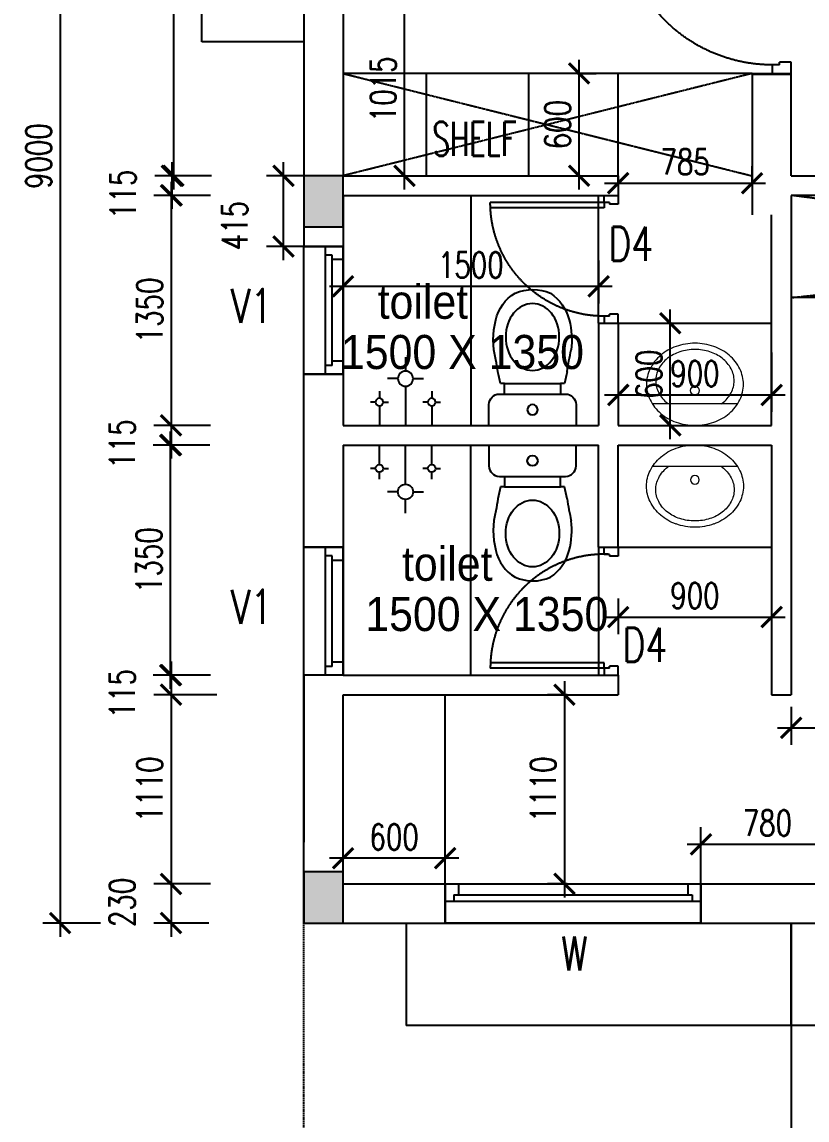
# Model space of a CAD drawing. Header units: millimetres. Extents: x 12977220 to 13113408, y -169657 to -55898.
# Drawn here: x 12995018 to 12999625, y -87301 to -80858 of the extents above; entities that cross this region are included whole.
import ezdxf

# ---------------------------------------------------------------- set-up
doc = ezdxf.new("R2010")
doc.units = ezdxf.units.MM
doc.header["$LTSCALE"] = 3
doc.header["$PDMODE"] = 66
for name, pattern in [('CENTER2', [1.125, 0.75, -0.125, 0.125, -0.125]), ('HIDDEN', [0.375, 0.25, -0.125]), ('HIDDEN2', [0.1875, 0.125, -0.0625])]:
    doc.linetypes.add(name, pattern=pattern)
for name, color, linetype in [('COLUMN NEW', 112, 'Continuous'), ('DIM', 9, 'Continuous'), ('door', 151, 'Continuous'), ('hid', 6, 'HIDDEN2'), ('J Text', 6, 'Continuous'), ('Sani', 8, 'Continuous'), ('text', 33, 'Continuous'), ('WAL', 4, 'Continuous'), ('WALL', 7, 'Continuous'), ('WIN', 5, 'Continuous')]:
    doc.layers.add(name, color=color, linetype=linetype)
doc.layers.add('Furnitures', color=8, linetype='Continuous', lineweight=5)
doc.styles.add('m', font='MICROSS.TTF', dxfattribs={"width": 0.9, "height": 350})
doc.styles.add('RS3', font='romans.shx', dxfattribs={"width": 0.75, "height": 150})
doc.styles.add('rs4', font='romans.shx', dxfattribs={"width": 0.8, "height": 200})
doc.styles.get("Standard").update_dxf_attribs({"font": 'ARIALBD.TTF', "height": 4.5})
doc.dimstyles.new('ISO-25', dxfattribs={"dimtxt": 2.5, "dimasz": 2.5, "dimexe": 1.25, "dimexo": 0.625, "dimtad": 1, "dimtxsty": 'Standard', "dimcen": 2.5, "dimadec": 0, "dimazin": 0, "dimtfac": 1, "dimtmove": 0, "dimatfit": 3, "dimfxl": 1, "dimarcsym": 0})

# ---------------------------------------------------------------- blocks, each defined once
blk = doc.blocks.new('A$C27713A6C')
at = {"layer": 'Furnitures', "lineweight": 0}
blk.add_line((-9.76, -4.93), (9.76, -4.93), dxfattribs=at)
blk.add_circle((0, -8), 1, dxfattribs=at)
for centre, radius, start, end in [((0, -13.08), 13.08, 90, 109.3606), ((0, -13.08), 13.08, 70.6394, 90), ((-0.63, -11.3), 11.19, 109.3606, 130.3084), ((0.63, -11.3), 11.19, 49.6916, 70.6394), ((-1.59, -10.16), 9.7, 130.3084, 153.9747), ((-0.65, -12.36), 9.19, 126.0828, 127.6894), ((0.65, -12.36), 9.19, 52.3106, 53.9172), ((1.59, -10.16), 9.7, 26.0253, 49.6916), ((-3.08, -9.44), 8.05, 153.9747, 180), ((-3.18, -10.25), 5.82, 151.8027, 180), ((-1.65, -11.07), 7.56, 127.6894, 151.8027), ((1.65, -11.07), 7.56, 28.1973, 52.3106), ((3.18, -10.25), 5.82, 0, 28.1973), ((3.08, -9.44), 8.05, 0, 26.0253), ((-3.08, -9.44), 8.05, 180, 206.0253), ((3.08, -9.44), 8.05, 333.9747, 0), ((-3.18, -10.25), 5.82, 180, 208.1973), ((3.18, -10.25), 5.82, 331.8027, 0), ((-1.59, -8.71), 9.7, 206.0253, 229.6916), ((-1.65, -9.43), 7.56, 208.1973, 232.3106), ((1.65, -9.43), 7.56, 307.6894, 331.8027), ((1.59, -8.71), 9.7, 310.3084, 333.9747), ((-0.63, -7.58), 11.19, 229.6916, 250.6394), ((-0.65, -8.14), 9.19, 232.3106, 252.2544), ((0, -6.11), 11.32, 252.2544, 270), ((0, -6.11), 11.32, 270, 287.7456), ((0.65, -8.14), 9.19, 287.7456, 307.6894), ((0.63, -7.58), 11.19, 289.3606, 310.3084), ((0, -5.79), 13.08, 250.6394, 270), ((0, -5.79), 13.08, 270, 289.3606)]:
    blk.add_arc(centre, radius, start, end, dxfattribs=at)
at = {"layer": 'Furnitures', "lineweight": 0, "flags": 9}
for tag, p in [('FU_COLD', (0, 0)), ('FU_HOT', (0, -0.02)), ('FU_WASTE', (0, -0.05)), ('FU_TOTAL', (0, -0.07)), ('FIXT_CODE', (0, -0.1))]:
    blk.add_attdef(tag, p, '', height=0.01, dxfattribs=at)
blk = doc.blocks.new('_ARCHTICK')
at = {"color": 0, "linetype": 'ByBlock', "const_width": 0.15}
blk.add_lwpolyline([(-0.5, -0.5), (0.5, 0.5)], dxfattribs=at)
blk = doc.blocks.new('*D75')
at = {"layer": 'Defpoints', "color": 0, "transparency": 16777216}
for p in [(12998517.2, -81817.8), (12999302.2, -81803.9), (12999302.2, -81817.8)]:
    blk.add_point(p, dxfattribs=at)
at = {"layer": 'WALL', "color": 8, "lineweight": -2, "transparency": 16777216}
for p, q in [((12998517.2, -81817.8), (12998517.2, -81703.9)), ((12999302.2, -81817.8), (12999302.2, -81703.9)), ((12998437.2, -81803.9), (12999382.2, -81803.9))]:
    blk.add_line(p, q, dxfattribs=at)
at = {"layer": 'WALL', "color": 8, "lineweight": -2, "transparency": 16777216, "xscale": 120, "yscale": 120, "zscale": 120, "rotation": 180}
blk.add_blockref('_ARCHTICK', (12998517.2, -81803.9), dxfattribs=at)
at = {"layer": 'WALL', "color": 8, "lineweight": -2, "transparency": 16777216, "xscale": 120, "yscale": 120, "zscale": 120}
blk.add_blockref('_ARCHTICK', (12999302.2, -81803.9), dxfattribs=at)
at = {"layer": 'WALL', "color": 6, "transparency": 16777216, "insert": (12998909.7, -81678.9), "char_height": 150, "attachment_point": 5, "style": 'RS3'}
blk.add_mtext('785', dxfattribs=at)
blk = doc.blocks.new('*D76')
at = {"layer": 'Defpoints', "color": 0, "transparency": 16777216}
for p in [(12996902.2, -82257.4), (12998402.2, -82257.4), (12998402.2, -82409.1)]:
    blk.add_point(p, dxfattribs=at)
at = {"layer": 'WALL', "color": 8, "lineweight": -2, "transparency": 16777216}
for p, q in [((12996902.2, -82257.4), (12996902.2, -82509.1)), ((12998402.2, -82257.4), (12998402.2, -82509.1)), ((12996822.2, -82409.1), (12998482.2, -82409.1))]:
    blk.add_line(p, q, dxfattribs=at)
at = {"layer": 'WALL', "color": 8, "lineweight": -2, "transparency": 16777216, "xscale": 120, "yscale": 120, "zscale": 120, "rotation": 180}
blk.add_blockref('_ARCHTICK', (12996902.2, -82409.1), dxfattribs=at)
at = {"layer": 'WALL', "color": 8, "lineweight": -2, "transparency": 16777216, "xscale": 120, "yscale": 120, "zscale": 120}
blk.add_blockref('_ARCHTICK', (12998402.2, -82409.1), dxfattribs=at)
at = {"layer": 'WALL', "color": 6, "transparency": 16777216, "insert": (12997652.2, -82284.1), "char_height": 150, "attachment_point": 5, "style": 'RS3'}
blk.add_mtext('1500', dxfattribs=at)
blk = doc.blocks.new('*D77')
at = {"layer": 'Defpoints', "color": 0, "transparency": 16777216}
for p in [(12998217.9, -84805.3), (12998201.5, -85915.3), (12998217.9, -85915.3)]:
    blk.add_point(p, dxfattribs=at)
at = {"layer": 'WALL', "color": 8, "lineweight": -2, "transparency": 16777216}
for p, q in [((12998201.5, -84725.3), (12998201.5, -85995.3)), ((12998217.9, -84805.3), (12998101.5, -84805.3)), ((12998217.9, -85915.3), (12998101.5, -85915.3))]:
    blk.add_line(p, q, dxfattribs=at)
at = {"layer": 'WALL', "color": 8, "lineweight": -2, "transparency": 16777216, "xscale": 120, "yscale": 120, "zscale": 120}
for p, rotation in [((12998201.5, -84805.3), 90), ((12998201.5, -85915.3), 270)]:
    blk.add_blockref('_ARCHTICK', p, dxfattribs=dict(at, rotation=rotation))
at = {"layer": 'WALL', "color": 6, "transparency": 16777216, "insert": (12998076.5, -85360.3), "char_height": 150, "attachment_point": 5, "rotation": 90, "style": 'RS3'}
blk.add_mtext('1110', dxfattribs=at)
blk = doc.blocks.new('*D78')
at = {"layer": 'Defpoints', "color": 0, "transparency": 16777216}
for p in [(12998517.2, -84241), (12999417.2, -84241), (12999417.2, -84349.5)]:
    blk.add_point(p, dxfattribs=at)
at = {"layer": 'WALL', "color": 8, "lineweight": -2, "transparency": 16777216}
for p, q in [((12998517.2, -84241), (12998517.2, -84449.5)), ((12999417.2, -84241), (12999417.2, -84449.5)), ((12998437.2, -84349.5), (12999497.2, -84349.5))]:
    blk.add_line(p, q, dxfattribs=at)
at = {"layer": 'WALL', "color": 8, "lineweight": -2, "transparency": 16777216, "xscale": 120, "yscale": 120, "zscale": 120, "rotation": 180}
blk.add_blockref('_ARCHTICK', (12998517.2, -84349.5), dxfattribs=at)
at = {"layer": 'WALL', "color": 8, "lineweight": -2, "transparency": 16777216, "xscale": 120, "yscale": 120, "zscale": 120}
blk.add_blockref('_ARCHTICK', (12999417.2, -84349.5), dxfattribs=at)
at = {"layer": 'WALL', "color": 6, "transparency": 16777216, "insert": (12998967.2, -84224.5), "char_height": 150, "attachment_point": 5, "style": 'RS3'}
blk.add_mtext('900', dxfattribs=at)
blk = doc.blocks.new('EWC-RR')
at = {"layer": 'Sani', "linetype": 'Continuous'}
for p, q in [((-10, 0), (-10, -4.8)), ((10, -4.8), (10, 0)), ((-7.6, -7.2), (-6.4, -7.2)), ((-7.6, -7.2), (-6.4, -7.2)), ((-6.4, -7.2), (6.4, -7.2)), ((-6.4, -7.2), (-6.4, -9.6)), ((6.4, -7.2), (7.6, -7.2)), ((6.4, -9.6), (6.4, -7.2)), ((-6.4, -9.6), (-7.38, -9.6)), ((-6.4, -9.6), (6.4, -9.6)), ((7.38, -9.6), (6.4, -9.6))]:
    blk.add_line(p, q, dxfattribs=at)
blk.add_circle((0, -3.6), 1.2, dxfattribs=at)
for centre, radius, start, end in [((-7.6, -4.8), 2.4, 180, 270), ((7.6, -4.8), 2.4, 270, 0), ((102.99, -33.07), 112.84, 167.9969, 170.834), ((-102.99, -33.07), 112.84, 10.5846, 12.0031), ((114.35, 5.06), 107.83, 189.2853, 191.9955), ((8.13, -19.65), 17.15, 164.5774, 195.4226), ((-8.13, -19.65), 17.15, 344.5774, 7.7113), ((0.65, -22.32), 9.26, 191.8405, 240.0213), ((-1.6, -21.78), 10.3, 303.8152, 346.312), ((0.08, -21.27), 9.93, 245.9094, 294.0906)]:
    blk.add_arc(centre, radius, start, end, dxfattribs=at)
blk.add_ellipse((0, -20.31), major_axis=(0, -7.68), ratio=0.800922, dxfattribs=at)
blk = doc.blocks.new('s')
at = {"layer": 'Sani'}
for p, q in [((0, 15.66), (0, 12.47)), ((-1.74, 10.74), (-4.13, 10.74)), ((1.74, 10.74), (4.13, 10.74)), ((-6, 7.83), (-6, 6.24)), ((0, 9), (0, 7.8)), ((0, 9), (0, 0)), ((6, 7.83), (6, 6.24)), ((-6.87, 5.37), (-8.06, 5.37)), ((-5.13, 5.37), (-3.94, 5.37)), ((5.13, 5.37), (3.94, 5.37)), ((6.87, 5.37), (8.06, 5.37)), ((-6, 4.5), (-6, 3.9)), ((-6, 4.5), (-6, 0)), ((6, 4.5), (6, 0)), ((6, 4.5), (6, 3.9))]:
    blk.add_line(p, q, dxfattribs=at)
for centre, radius in [((0, 10.74), 1.74), ((-6, 5.37), 0.869), ((6, 5.37), 0.869)]:
    blk.add_circle(centre, radius, dxfattribs=at)
blk = doc.blocks.new('*D84')
at = {"layer": 'Defpoints', "color": 0, "transparency": 16777216}
for p in [(12996902.2, -85764.6), (12996902.2, -85850.1), (12997502.2, -85850.1)]:
    blk.add_point(p, dxfattribs=at)
at = {"layer": 'WALL', "color": 8, "lineweight": -2, "transparency": 16777216}
for p, q in [((12996902.2, -85850.1), (12996902.2, -85664.6)), ((12997502.2, -85850.1), (12997502.2, -85664.6)), ((12997582.2, -85764.6), (12996822.2, -85764.6))]:
    blk.add_line(p, q, dxfattribs=at)
at = {"layer": 'WALL', "color": 8, "lineweight": -2, "transparency": 16777216, "xscale": 120, "yscale": 120, "zscale": 120, "rotation": 180}
blk.add_blockref('_ARCHTICK', (12996902.2, -85764.6), dxfattribs=at)
at = {"layer": 'WALL', "color": 8, "lineweight": -2, "transparency": 16777216, "xscale": 120, "yscale": 120, "zscale": 120}
blk.add_blockref('_ARCHTICK', (12997502.2, -85764.6), dxfattribs=at)
at = {"layer": 'WALL', "color": 6, "transparency": 16777216, "insert": (12997202.2, -85639.6), "char_height": 150, "attachment_point": 5, "style": 'RS3'}
blk.add_mtext('600', dxfattribs=at)
blk = doc.blocks.new('*D104')
at = {"layer": 'Defpoints', "color": 0, "transparency": 16777216}
for p in [(12999532.2, -84876.6), (13004232.2, -84876.6), (13004232.2, -85000.3)]:
    blk.add_point(p, dxfattribs=at)
at = {"layer": 'WALL', "color": 8, "lineweight": -2, "transparency": 16777216}
for p, q in [((12999532.2, -84876.6), (12999532.2, -85100.3)), ((13004232.2, -84876.6), (13004232.2, -85100.3)), ((12999452.2, -85000.3), (13004312.2, -85000.3))]:
    blk.add_line(p, q, dxfattribs=at)
at = {"layer": 'WALL', "color": 8, "lineweight": -2, "transparency": 16777216, "xscale": 120, "yscale": 120, "zscale": 120, "rotation": 180}
blk.add_blockref('_ARCHTICK', (12999532.2, -85000.3), dxfattribs=at)
at = {"layer": 'WALL', "color": 8, "lineweight": -2, "transparency": 16777216, "xscale": 120, "yscale": 120, "zscale": 120}
blk.add_blockref('_ARCHTICK', (13004232.2, -85000.3), dxfattribs=at)
at = {"layer": 'WALL', "color": 6, "transparency": 16777216, "insert": (13001882.2, -84875.3), "char_height": 150, "attachment_point": 5, "style": 'RS3'}
blk.add_mtext('4700', dxfattribs=at)
blk = doc.blocks.new('*D105')
at = {"layer": 'Defpoints', "color": 0, "transparency": 16777216}
for p in [(12999782.2, -85682.9), (12999002.2, -85915.3), (12999782.2, -85915.3)]:
    blk.add_point(p, dxfattribs=at)
at = {"layer": 'WALL', "color": 8, "lineweight": -2, "transparency": 16777216}
for p, q in [((12999002.2, -85915.3), (12999002.2, -85582.9)), ((12999782.2, -85915.3), (12999782.2, -85582.9)), ((12998922.2, -85682.9), (12999862.2, -85682.9))]:
    blk.add_line(p, q, dxfattribs=at)
at = {"layer": 'WALL', "color": 8, "lineweight": -2, "transparency": 16777216, "xscale": 120, "yscale": 120, "zscale": 120}
for p, rotation in [((12999002.2, -85682.9), 180.0000872065869), ((12999782.2, -85682.9), 8.720658684861231e-05)]:
    blk.add_blockref('_ARCHTICK', p, dxfattribs=dict(at, rotation=rotation))
at = {"layer": 'WALL', "color": 6, "transparency": 16777216, "insert": (12999392.2, -85557.9), "char_height": 150, "attachment_point": 5, "rotation": 0.00009, "style": 'RS3'}
blk.add_mtext('780', dxfattribs=at)
blk = doc.blocks.new('*D144')
at = {"layer": 'Defpoints', "color": 0, "transparency": 16777216}
for p in [(12997060.3, -80745.3), (12997262.9, -80745.3), (12997060.3, -81760.3)]:
    blk.add_point(p, dxfattribs=at)
at = {"layer": 'DIM', "color": 8, "lineweight": -2, "transparency": 16777216}
for p, q in [((12997262.9, -81840.3), (12997262.9, -80665.3)), ((12997060.3, -80745.3), (12997362.9, -80745.3)), ((12997060.3, -81760.3), (12997362.9, -81760.3))]:
    blk.add_line(p, q, dxfattribs=at)
at = {"layer": 'DIM', "color": 8, "lineweight": -2, "transparency": 16777216, "xscale": 120, "yscale": 120, "zscale": 120}
for p, rotation in [((12997262.9, -80745.3), 90), ((12997262.9, -81760.3), 270)]:
    blk.add_blockref('_ARCHTICK', p, dxfattribs=dict(at, rotation=rotation))
at = {"layer": 'DIM', "color": 6, "transparency": 16777216, "insert": (12997137.9, -81252.8), "char_height": 150, "attachment_point": 5, "rotation": 90, "style": 'RS3'}
blk.add_mtext('1015', dxfattribs=at)
blk = doc.blocks.new('*D146')
at = {"layer": 'Defpoints', "color": 0, "transparency": 16777216}
for p in [(12998517.2, -82797.7), (12999417.2, -82797.7), (12999417.2, -83046.3)]:
    blk.add_point(p, dxfattribs=at)
at = {"layer": 'DIM', "color": 8, "lineweight": -2, "transparency": 16777216}
for p, q in [((12998517.2, -82797.7), (12998517.2, -83146.3)), ((12999417.2, -82797.7), (12999417.2, -83146.3)), ((12998437.2, -83046.3), (12999497.2, -83046.3))]:
    blk.add_line(p, q, dxfattribs=at)
at = {"layer": 'DIM', "color": 8, "lineweight": -2, "transparency": 16777216, "xscale": 120, "yscale": 120, "zscale": 120, "rotation": 180}
blk.add_blockref('_ARCHTICK', (12998517.2, -83046.3), dxfattribs=at)
at = {"layer": 'DIM', "color": 8, "lineweight": -2, "transparency": 16777216, "xscale": 120, "yscale": 120, "zscale": 120}
blk.add_blockref('_ARCHTICK', (12999417.2, -83046.3), dxfattribs=at)
at = {"layer": 'DIM', "color": 6, "transparency": 16777216, "insert": (12998967.2, -82921.3), "char_height": 150, "attachment_point": 5, "style": 'RS3'}
blk.add_mtext('900', dxfattribs=at)
blk = doc.blocks.new('*D147')
at = {"layer": 'Defpoints', "color": 0, "transparency": 16777216}
for p in [(12998715.8, -82625.3), (12998822.7, -82625.3), (12998715.8, -83225.3)]:
    blk.add_point(p, dxfattribs=at)
at = {"layer": 'DIM', "color": 8, "lineweight": -2, "transparency": 16777216}
for p, q in [((12998822.7, -83305.3), (12998822.7, -82545.3)), ((12998715.8, -82625.3), (12998922.7, -82625.3)), ((12998715.8, -83225.3), (12998922.7, -83225.3))]:
    blk.add_line(p, q, dxfattribs=at)
at = {"layer": 'DIM', "color": 8, "lineweight": -2, "transparency": 16777216, "xscale": 120, "yscale": 120, "zscale": 120}
for p, rotation in [((12998822.7, -82625.3), 90), ((12998822.7, -83225.3), 270)]:
    blk.add_blockref('_ARCHTICK', p, dxfattribs=dict(at, rotation=rotation))
at = {"layer": 'DIM', "color": 6, "transparency": 16777216, "insert": (12998697.7, -82925.3), "char_height": 150, "attachment_point": 5, "rotation": 90, "style": 'RS3'}
blk.add_mtext('600', dxfattribs=at)
blk = doc.blocks.new('*D148')
at = {"layer": 'Defpoints', "color": 0, "transparency": 16777216}
for p in [(12996553, -81760.3), (12996672.2, -81760.3), (12996672.2, -82175.3)]:
    blk.add_point(p, dxfattribs=at)
at = {"layer": 'DIM', "color": 8, "lineweight": -2, "transparency": 16777216}
for p, q in [((12996553, -82255.3), (12996553, -81680.3)), ((12996672.2, -81760.3), (12996453, -81760.3)), ((12996672.2, -82175.3), (12996453, -82175.3))]:
    blk.add_line(p, q, dxfattribs=at)
at = {"layer": 'DIM', "color": 8, "lineweight": -2, "transparency": 16777216, "xscale": 120, "yscale": 120, "zscale": 120}
for p, rotation in [((12996553, -81760.3), 90), ((12996553, -82175.3), 270)]:
    blk.add_blockref('_ARCHTICK', p, dxfattribs=dict(at, rotation=rotation))
at = {"layer": 'DIM', "color": 6, "transparency": 16777216, "insert": (12996265.7, -82052.6), "char_height": 150, "attachment_point": 5, "rotation": 90, "style": 'RS3'}
blk.add_mtext('415', dxfattribs=at)
blk = doc.blocks.new('*D156')
at = {"layer": 'Defpoints', "color": 0, "transparency": 16777216}
for p in [(12995678.3, -77145.3), (12995241.4, -86145.3), (12995478.7, -86145.3)]:
    blk.add_point(p, dxfattribs=at)
at = {"layer": 'DIM', "color": 8, "lineweight": -2, "transparency": 16777216}
for p, q in [((12995241.4, -77065.3), (12995241.4, -86225.3)), ((12995678.3, -77145.3), (12995141.4, -77145.3)), ((12995478.7, -86145.3), (12995141.4, -86145.3))]:
    blk.add_line(p, q, dxfattribs=at)
at = {"layer": 'DIM', "color": 8, "lineweight": -2, "transparency": 16777216, "xscale": 120, "yscale": 120, "zscale": 120}
for p, rotation in [((12995241.4, -77145.3), 90), ((12995241.4, -86145.3), 270)]:
    blk.add_blockref('_ARCHTICK', p, dxfattribs=dict(at, rotation=rotation))
at = {"layer": 'DIM', "color": 6, "transparency": 16777216, "insert": (12995116.4, -81645.3), "char_height": 150, "attachment_point": 5, "rotation": 90, "style": 'RS3'}
blk.add_mtext('9000', dxfattribs=at)
blk = doc.blocks.new('*D157')
at = {"layer": 'Defpoints', "color": 0, "transparency": 16777216}
for p in [(12996139.2, -77375.3), (12995906.8, -81760.3), (12996049.3, -81760.3)]:
    blk.add_point(p, dxfattribs=at)
at = {"layer": 'DIM', "color": 8, "lineweight": -2, "transparency": 16777216}
for p, q in [((12995906.8, -77295.3), (12995906.8, -81840.3)), ((12996139.2, -77375.3), (12995806.8, -77375.3)), ((12996049.3, -81760.3), (12995806.8, -81760.3))]:
    blk.add_line(p, q, dxfattribs=at)
at = {"layer": 'DIM', "color": 8, "lineweight": -2, "transparency": 16777216, "xscale": 120, "yscale": 120, "zscale": 120}
for p, rotation in [((12995906.8, -77375.3), 90), ((12995906.8, -81760.3), 270)]:
    blk.add_blockref('_ARCHTICK', p, dxfattribs=dict(at, rotation=rotation))
at = {"layer": 'DIM', "color": 6, "transparency": 16777216, "insert": (12995781.8, -79567.8), "char_height": 150, "attachment_point": 5, "rotation": 90, "style": 'RS3'}
blk.add_mtext('4385', dxfattribs=at)
blk = doc.blocks.new('*D158')
at = {"layer": 'Defpoints', "color": 0, "transparency": 16777216}
for p in [(12996129.7, -81760.3), (12995897.4, -81875.3), (12996125, -81875.3)]:
    blk.add_point(p, dxfattribs=at)
at = {"layer": 'DIM', "color": 8, "lineweight": -2, "transparency": 16777216}
for p, q in [((12995897.4, -81680.3), (12995897.4, -81955.3)), ((12996129.7, -81760.3), (12995797.4, -81760.3)), ((12996125, -81875.3), (12995797.4, -81875.3))]:
    blk.add_line(p, q, dxfattribs=at)
at = {"layer": 'DIM', "color": 8, "lineweight": -2, "transparency": 16777216, "xscale": 120, "yscale": 120, "zscale": 120}
for p, rotation in [((12995897.4, -81760.3), 90), ((12995897.4, -81875.3), 270)]:
    blk.add_blockref('_ARCHTICK', p, dxfattribs=dict(at, rotation=rotation))
at = {"layer": 'DIM', "color": 6, "transparency": 16777216, "insert": (12995611.1, -81869.2), "char_height": 150, "attachment_point": 5, "rotation": 90, "style": 'RS3'}
blk.add_mtext('115', dxfattribs=at)
blk = doc.blocks.new('*D159')
at = {"layer": 'Defpoints', "color": 0, "transparency": 16777216}
for p in [(12996125, -81875.3), (12995892.7, -83225.3), (12996097.4, -83225.3)]:
    blk.add_point(p, dxfattribs=at)
at = {"layer": 'DIM', "color": 8, "lineweight": -2, "transparency": 16777216}
for p, q in [((12995892.7, -81795.3), (12995892.7, -83305.3)), ((12996125, -81875.3), (12995792.7, -81875.3)), ((12996097.4, -83225.3), (12995792.7, -83225.3))]:
    blk.add_line(p, q, dxfattribs=at)
at = {"layer": 'DIM', "color": 8, "lineweight": -2, "transparency": 16777216, "xscale": 120, "yscale": 120, "zscale": 120}
for p, rotation in [((12995892.7, -81875.3), 90), ((12995892.7, -83225.3), 270)]:
    blk.add_blockref('_ARCHTICK', p, dxfattribs=dict(at, rotation=rotation))
at = {"layer": 'DIM', "color": 6, "transparency": 16777216, "insert": (12995767.7, -82550.3), "char_height": 150, "attachment_point": 5, "rotation": 90, "style": 'RS3'}
blk.add_mtext('1350', dxfattribs=at)
blk = doc.blocks.new('*D160')
at = {"layer": 'Defpoints', "color": 0, "transparency": 16777216}
for p in [(12996125, -85915.3), (12995892.7, -86145.3), (12996115.6, -86145.3)]:
    blk.add_point(p, dxfattribs=at)
at = {"layer": 'DIM', "color": 8, "lineweight": -2, "transparency": 16777216}
for p, q in [((12995892.7, -85835.3), (12995892.7, -86225.3)), ((12996125, -85915.3), (12995792.7, -85915.3)), ((12996115.6, -86145.3), (12995792.7, -86145.3))]:
    blk.add_line(p, q, dxfattribs=at)
at = {"layer": 'DIM', "color": 8, "lineweight": -2, "transparency": 16777216, "xscale": 120, "yscale": 120, "zscale": 120}
for p, rotation in [((12995892.7, -85915.3), 90), ((12995892.7, -86145.3), 270)]:
    blk.add_blockref('_ARCHTICK', p, dxfattribs=dict(at, rotation=rotation))
at = {"layer": 'DIM', "color": 6, "transparency": 16777216, "insert": (12995606.3, -86024.2), "char_height": 150, "attachment_point": 5, "rotation": 90, "style": 'RS3'}
blk.add_mtext('230', dxfattribs=at)
blk = doc.blocks.new('D4')
at = {"layer": 'WIN'}
for p, q in [((2, 4), (2, 36.04)), ((3.5, 4), (3.5, 36)), ((2, 4), (0, 4)), ((2, 2.5), (2, 4)), ((2, 4), (3.5, 4)), ((2, 2.5), (2.5, 2.5)), ((2.5, 0), (2.5, 2.5)), ((34, 2.5), (33.5, 2.5)), ((33.5, 0), (33.5, 2.5)), ((34, 4), (36, 4)), ((34, 2.5), (34, 4)), ((0, 0), (2.5, 0)), ((36, 0), (33.5, 0))]:
    blk.add_line(p, q, dxfattribs=at)
at = {"layer": 'WIN', "linetype": 'HIDDEN', "ltscale": 400}
blk.add_arc((2, 4), 32.04, 357.3162, 90, dxfattribs=at)
blk = doc.blocks.new('*D223')
at = {"layer": 'Defpoints', "color": 0, "transparency": 16777216}
for p in [(12998276.5, -81160.3), (12998287.2, -81160.3), (12998276.5, -81760.3)]:
    blk.add_point(p, dxfattribs=at)
at = {"layer": 'DIM', "color": 8, "lineweight": -2, "transparency": 16777216}
for p, q in [((12998287.2, -81840.3), (12998287.2, -81080.3)), ((12998276.5, -81160.3), (12998387.2, -81160.3)), ((12998276.5, -81760.3), (12998387.2, -81760.3))]:
    blk.add_line(p, q, dxfattribs=at)
at = {"layer": 'DIM', "color": 8, "lineweight": -2, "transparency": 16777216, "xscale": 120, "yscale": 120, "zscale": 120}
for p, rotation in [((12998287.2, -81160.3), 90), ((12998287.2, -81760.3), 270)]:
    blk.add_blockref('_ARCHTICK', p, dxfattribs=dict(at, rotation=rotation))
at = {"layer": 'DIM', "color": 6, "transparency": 16777216, "insert": (12998162.2, -81460.3), "char_height": 150, "attachment_point": 5, "rotation": 90, "style": 'RS3'}
blk.add_mtext('600', dxfattribs=at)
blk = doc.blocks.new('*D247')
at = {"layer": 'Defpoints', "color": 0, "transparency": 16777216}
for p in [(12996125, -83225.3), (12995892.7, -83340.3), (12996120.3, -83340.3)]:
    blk.add_point(p, dxfattribs=at)
at = {"layer": 'DIM', "color": 8, "lineweight": -2, "transparency": 16777216}
for p, q in [((12995892.7, -83145.3), (12995892.7, -83420.3)), ((12996125, -83225.3), (12995792.7, -83225.3)), ((12996120.3, -83340.3), (12995792.7, -83340.3))]:
    blk.add_line(p, q, dxfattribs=at)
at = {"layer": 'DIM', "color": 8, "lineweight": -2, "transparency": 16777216, "xscale": 120, "yscale": 120, "zscale": 120}
for p, rotation in [((12995892.7, -83225.3), 90), ((12995892.7, -83340.3), 270)]:
    blk.add_blockref('_ARCHTICK', p, dxfattribs=dict(at, rotation=rotation))
at = {"layer": 'DIM', "color": 6, "transparency": 16777216, "insert": (12995606.3, -83334.2), "char_height": 150, "attachment_point": 5, "rotation": 90, "style": 'RS3'}
blk.add_mtext('115', dxfattribs=at)
blk = doc.blocks.new('*D248')
at = {"layer": 'Defpoints', "color": 0, "transparency": 16777216}
for p in [(12996120.3, -83340.3), (12995887.9, -84690.3), (12996092.7, -84690.3)]:
    blk.add_point(p, dxfattribs=at)
at = {"layer": 'DIM', "color": 8, "lineweight": -2, "transparency": 16777216}
for p, q in [((12995887.9, -83260.3), (12995887.9, -84770.3)), ((12996120.3, -83340.3), (12995787.9, -83340.3)), ((12996092.7, -84690.3), (12995787.9, -84690.3))]:
    blk.add_line(p, q, dxfattribs=at)
at = {"layer": 'DIM', "color": 8, "lineweight": -2, "transparency": 16777216, "xscale": 120, "yscale": 120, "zscale": 120}
for p, rotation in [((12995887.9, -83340.3), 90), ((12995887.9, -84690.3), 270)]:
    blk.add_blockref('_ARCHTICK', p, dxfattribs=dict(at, rotation=rotation))
at = {"layer": 'DIM', "color": 6, "transparency": 16777216, "insert": (12995762.9, -84015.3), "char_height": 150, "attachment_point": 5, "rotation": 90, "style": 'RS3'}
blk.add_mtext('1350', dxfattribs=at)
blk = doc.blocks.new('*D249')
at = {"layer": 'Defpoints', "color": 0, "transparency": 16777216}
for p in [(12996125, -84690.3), (12995892.7, -84805.3), (12996120.3, -84805.3)]:
    blk.add_point(p, dxfattribs=at)
at = {"layer": 'DIM', "color": 8, "lineweight": -2, "transparency": 16777216}
for p, q in [((12995892.7, -84610.3), (12995892.7, -84885.3)), ((12996125, -84690.3), (12995792.7, -84690.3)), ((12996120.3, -84805.3), (12995792.7, -84805.3))]:
    blk.add_line(p, q, dxfattribs=at)
at = {"layer": 'DIM', "color": 8, "lineweight": -2, "transparency": 16777216, "xscale": 120, "yscale": 120, "zscale": 120}
for p, rotation in [((12995892.7, -84690.3), 90), ((12995892.7, -84805.3), 270)]:
    blk.add_blockref('_ARCHTICK', p, dxfattribs=dict(at, rotation=rotation))
at = {"layer": 'DIM', "color": 6, "transparency": 16777216, "insert": (12995606.3, -84799.2), "char_height": 150, "attachment_point": 5, "rotation": 90, "style": 'RS3'}
blk.add_mtext('115', dxfattribs=at)
blk = doc.blocks.new('*D250')
at = {"layer": 'Defpoints', "color": 0, "transparency": 16777216}
for p in [(12996161.1, -84805.3), (12995892.7, -85915.3), (12996115.6, -85915.3)]:
    blk.add_point(p, dxfattribs=at)
at = {"layer": 'DIM', "color": 8, "lineweight": -2, "transparency": 16777216}
for p, q in [((12995892.7, -84725.3), (12995892.7, -85995.3)), ((12996161.1, -84805.3), (12995792.7, -84805.3)), ((12996115.6, -85915.3), (12995792.7, -85915.3))]:
    blk.add_line(p, q, dxfattribs=at)
at = {"layer": 'DIM', "color": 8, "lineweight": -2, "transparency": 16777216, "xscale": 120, "yscale": 120, "zscale": 120}
for p, rotation in [((12995892.7, -84805.3), 90), ((12995892.7, -85915.3), 270)]:
    blk.add_blockref('_ARCHTICK', p, dxfattribs=dict(at, rotation=rotation))
at = {"layer": 'DIM', "color": 6, "transparency": 16777216, "insert": (12995767.7, -85360.3), "char_height": 150, "attachment_point": 5, "rotation": 90, "style": 'RS3'}
blk.add_mtext('1110', dxfattribs=at)
blk = doc.blocks.new('C1 NEW')
at = {"layer": 'COLUMN NEW', "ltscale": 0.15}
for points in [[(115, 150), (-115, 150), (0, 0)], [(0, 0), (-115, 150), (-115, -150)], [(115, 150), (0, 0), (115, -150)], [(0, 0), (-115, -150), (115, -150)]]:
    blk.add_hatch(color=6, dxfattribs=at).paths.add_polyline_path(points)
at = {"layer": 'COLUMN NEW', "color": 6, "ltscale": 0.15}
blk.add_lwpolyline([(-115, -150), (115, -150), (115, 150), (-115, 150)], close=True, dxfattribs=at)

msp = doc.modelspace()

# ---------------------------------------------------------------- linework, layer by layer
at = {"ltscale": 0.15}
msp.add_line((12999302.2, -81760.3), (12999302.2, -81990.3), dxfattribs=at)
at = {"layer": 'door'}
for p, q in [((12996672.2, -80745.3), (12996672.2, -82175.3)), ((12996902.2, -80745.3), (12996902.2, -81760.3)), ((12999302.2, -81160.3), (12999302.2, -81760.3)), ((12999302.2, -81160.3), (12999532.2, -81160.3)), ((12999302.2, -81164.2), (12999532.2, -81164.2)), ((12999302.2, -81164.2), (12999532.2, -81164.2)), ((12999532.2, -81760.3), (12999532.2, -81160.3)), ((12996902.2, -81760.3), (12998517.2, -81760.3)), ((12998517.2, -81760.3), (12998517.2, -81875.3)), ((12999532.2, -81760.3), (13003117.2, -81760.3)), ((12999302.2, -81760.8), (12999302.2, -81990.3)), ((12996902.2, -81875.3), (12998517.2, -81875.3)), ((12996902.2, -81875.3), (12996902.2, -82175.3)), ((12999532.2, -81875.3), (12999532.2, -84805.3)), ((13001932.2, -81875.3), (12999532.2, -81875.3)), ((12999417.2, -83225.3), (12999417.2, -81990.3)), ((12996902.2, -82175.3), (12996672.2, -82175.3)), ((12996672.2, -82175.3), (12996902.2, -82175.3)), ((12996672.2, -82175.3), (12996672.2, -82175.3)), ((12996672.2, -82175.3), (12996902.2, -82175.3)), ((12996672.2, -82175.3), (12996672.2, -82175.3)), ((12996672.2, -82175.3), (12996902.2, -82175.3)), ((12996902.2, -82175.3), (12996672.2, -82175.3)), ((12996902.2, -82175.3), (12996672.2, -82175.3)), ((12996902.2, -82175.3), (12996672.2, -82175.3)), ((12998402.2, -82625.3), (12998402.2, -83225.3)), ((12998402.2, -82625.3), (12998517.2, -82625.3)), ((12998517.2, -82625.3), (12998517.2, -83225.3)), ((12996672.2, -83940.3), (12996672.2, -82925.3)), ((12996672.2, -82925.3), (12996902.2, -82925.3)), ((12996902.2, -82925.3), (12996672.2, -82925.3)), ((12996902.2, -82925.3), (12996672.2, -82925.3)), ((12996902.2, -82925.3), (12996672.2, -82925.3)), ((12996902.2, -82925.3), (12996672.2, -82925.3)), ((12996902.2, -82925.3), (12996672.2, -82925.3)), ((12996902.2, -82925.3), (12996672.2, -82925.3)), ((12996902.2, -82925.3), (12996902.2, -83225.3)), ((12996902.2, -83145.3), (12996902.2, -83225.3)), ((12996902.2, -83225.3), (12998402.2, -83225.3)), ((12998517.2, -83225.3), (12998517.2, -83225.3)), ((12998517.2, -83225.3), (12999417.2, -83225.3)), ((12996902.2, -83340.3), (12998402.2, -83340.3)), ((12996902.2, -83340.3), (12996902.2, -83940.3)), ((12998402.2, -83940.3), (12998402.2, -83340.3)), ((12998517.2, -83340.3), (12999417.2, -83340.3)), ((12998517.2, -83940.3), (12998517.2, -83340.3)), ((12999417.2, -83340.3), (12999417.2, -84805.3)), ((12996672.2, -83940.3), (12996672.2, -83375.3)), ((12996902.2, -83940.3), (12996672.2, -83940.3)), ((12996672.2, -83940.3), (12996902.2, -83940.3)), ((12996672.2, -83940.3), (12996672.2, -83940.3)), ((12996672.2, -83940.3), (12996902.2, -83940.3)), ((12996672.2, -83940.3), (12996672.2, -83940.3)), ((12996672.2, -83940.3), (12996902.2, -83940.3)), ((12996902.2, -83940.3), (12996672.2, -83940.3)), ((12996902.2, -83940.3), (12996672.2, -83940.3)), ((12996902.2, -83940.3), (12996672.2, -83940.3)), ((12998402.2, -83940.3), (12998517.2, -83940.3)), ((12996672.2, -86145.3), (12996672.2, -84690.3)), ((12996902.2, -84690.3), (12996672.2, -84690.3)), ((12996902.2, -84690.3), (12996672.2, -84690.3)), ((12996902.2, -84690.3), (12996672.2, -84690.3)), ((12996902.2, -84690.3), (12996672.2, -84690.3)), ((12996902.2, -84690.3), (12996672.2, -84690.3)), ((12996902.2, -84690.3), (12996672.2, -84690.3)), ((12996902.2, -84690.3), (12996672.2, -84690.3)), ((12996902.2, -84690.3), (12998517.2, -84690.3)), ((12998517.2, -84690.3), (12998517.2, -84805.3)), ((12996902.2, -84805.3), (12998517.2, -84805.3)), ((12996902.2, -85915.3), (12996902.2, -84805.3)), ((12999417.2, -84805.3), (12999532.2, -84805.3)), ((12996902.2, -85915.3), (12997502.2, -85915.3)), ((12997502.2, -86145.3), (12997502.2, -85915.3)), ((12997502.2, -85915.3), (12997502.2, -86145.3)), ((12997502.2, -85915.3), (12997502.2, -86145.3)), ((12997502.2, -85915.3), (12997502.2, -86145.3)), ((12999002.2, -85915.3), (12999302.2, -85915.3)), ((12999002.2, -85915.3), (12999002.2, -86145.3)), ((12999002.2, -85915.3), (12999002.2, -86145.3)), ((12999002.2, -85915.3), (12999002.2, -86145.3)), ((12999002.2, -85915.3), (12999002.2, -86145.3)), ((12999302.2, -85915.3), (12999782.2, -85915.3)), ((12996672.2, -86145.3), (12997502.2, -86145.3)), ((12999002.2, -86145.3), (12999302.2, -86145.3)), ((12999302.2, -86145.3), (12999782.2, -86145.3))]:
    msp.add_line(p, q, dxfattribs=at)
at = {"layer": 'door', "color": 5}
for p, q in [((12998517.2, -81160.3), (12996902.2, -81160.3)), ((12997392.2, -81760.3), (12997392.2, -81160.3)), ((12997992.2, -81760.3), (12997992.2, -81160.3)), ((12998517.2, -81760.3), (12998517.2, -81160.3)), ((12997652.2, -81875.3), (12997652.2, -83225.3)), ((12998402.2, -82625.3), (12998402.2, -81875.3)), ((12998517.2, -82625.3), (12999417.2, -82625.3)), ((12997652.2, -84690.3), (12997652.2, -83340.3)), ((12998402.2, -83940.3), (12998402.2, -84690.3)), ((12998517.2, -83940.3), (12999417.2, -83940.3)), ((12997502.2, -85915.3), (12997502.2, -84805.3))]:
    msp.add_line(p, q, dxfattribs=at)
at = {"layer": 'door', "color": 8, "linetype": 'HIDDEN', "ltscale": 10}
msp.add_line((12996670.9, -86145.3), (12996670.9, -91105.8), dxfattribs=at)
at = {"layer": 'hid', "color": 5}
for p, q in [((12996072.2, -79015.3), (12996072.2, -80975.3)), ((12996672.2, -80975.3), (12996072.2, -80975.3)), ((12999302.2, -81160.3), (12998517.2, -81160.3)), ((12999302.2, -81160.3), (12999302.2, -81160.3)), ((12997272.2, -86145.3), (12997272.2, -86745.3)), ((12999532.2, -86745.3), (12999532.2, -86145.3)), ((13002872.2, -86745.3), (12997272.2, -86745.3))]:
    msp.add_line(p, q, dxfattribs=at)
at = {"layer": 'hid', "color": 8, "linetype": 'CENTER2', "ltscale": 0.25}
for p, q in [((12999302.2, -81160.3), (12996902.2, -81760.3)), ((12996902.2, -81160.3), (12999302.2, -81760.8)), ((13004232.2, -82475.3), (12999532.2, -81875.3)), ((12999532.2, -82475.3), (13004232.2, -81990.3))]:
    msp.add_line(p, q, dxfattribs=at)
at = {"layer": 'J Text', "color": 1, "ltscale": 0.15}
for p, q in [((12996902.2, -82175.3), (12996672.2, -82175.3)), ((12996902.2, -82175.3), (12996672.2, -82175.3)), ((12996902.2, -82925.3), (12996672.2, -82925.3)), ((12996902.2, -82925.3), (12996672.2, -82925.3)), ((12996902.2, -83940.3), (12996672.2, -83940.3)), ((12996902.2, -83940.3), (12996672.2, -83940.3)), ((12996902.2, -84690.3), (12996672.2, -84690.3)), ((12996902.2, -84690.3), (12996672.2, -84690.3)), ((12997502.2, -86145.3), (12997502.2, -85915.3)), ((12999002.2, -86145.3), (12999002.2, -85915.3))]:
    msp.add_line(p, q, dxfattribs=at)
at = {"layer": 'J Text', "color": 1, "ltscale": 0.3}
msp.add_lwpolyline([(12996672.2, -86145.3), (12996672.2, -86145.3)], dxfattribs=at)
at = {"layer": 'WALL', "color": 5, "ltscale": 0.15}
for p, q in [((13001932.2, -82475.3), (12999532.2, -82475.3)), ((12999532.2, -86141.1), (12999532.2, -92695.3))]:
    msp.add_line(p, q, dxfattribs=at)
at = {"layer": 'WIN'}
for p, q in [((12996672.2, -82925.3), (12996672.2, -82175.3)), ((12996672.2, -82925.3), (12996672.2, -82175.3)), ((12996902.2, -82175.3), (12996902.2, -82925.3)), ((12996902.2, -82925.3), (12996902.2, -82175.3)), ((12996838.3, -82226.4), (12996800, -82226.4)), ((12996902.2, -82252), (12996838.3, -82252)), ((12996902.2, -82848.6), (12996838.3, -82848.6)), ((12996838.3, -82874.2), (12996800, -82874.2)), ((12996672.2, -84690.3), (12996672.2, -83940.3)), ((12996672.2, -84690.3), (12996672.2, -83940.3)), ((12996902.2, -83940.3), (12996902.2, -84690.3)), ((12996902.2, -84690.3), (12996902.2, -83940.3)), ((12996838.3, -83991.4), (12996800, -83991.4)), ((12996902.2, -84017), (12996838.3, -84017)), ((12996838.3, -84639.2), (12996800, -84639.2)), ((12996902.2, -84613.6), (12996838.3, -84613.6)), ((12996672.2, -84690.3), (12996672.2, -85670.6)), ((12997502.2, -85915.3), (12999002.2, -85915.3)), ((12997502.2, -85915.3), (12999002.2, -85915.3)), ((12997578.9, -85915.3), (12997578.9, -85979.2)), ((12998925.5, -85915.3), (12998925.5, -85979.2)), ((12997553.3, -85979.2), (12997553.3, -86017.5)), ((12998951.1, -85979.2), (12998951.1, -86017.5)), ((12999002.2, -86145.3), (12997502.2, -86145.3)), ((12997502.2, -86145.3), (12999002.2, -86145.3))]:
    msp.add_line(p, q, dxfattribs=at)
at = {"layer": 'WIN', "linetype": 'HIDDEN', "ltscale": 5}
for p, q in [((12996800, -82925.3), (12996800, -82175.3)), ((12996838.3, -82874.2), (12996838.3, -82226.4)), ((12996800, -84690.3), (12996800, -83940.3)), ((12996838.3, -84639.2), (12996838.3, -83991.4))]:
    msp.add_line(p, q, dxfattribs=at)
at = {"layer": 'WIN', "linetype": 'Continuous'}
for p, q in [((12997553.3, -85979.2), (12998951.1, -85979.2)), ((12997502.2, -86017.5), (12999002.2, -86017.5))]:
    msp.add_line(p, q, dxfattribs=at)

# ---------------------------------------------------------------- block references
at = {"layer": 'COLUMN NEW'}
for p in [(12996787.2, -81910.3), (12996787.2, -85995.3)]:
    msp.add_blockref('C1 NEW', p, dxfattribs=at)
at = {"layer": 'door', "rotation": 90}
for p, xscale, yscale, zscale in [((12999532.2, -80164.2), -27.77777777798474, 27.77777778031304, 27.7777777795789), ((12998517.2, -81875.3), -20.83333333348855, 20.83333333488554, 20.83333333454068), ((12998517.2, -84690.3), 20.83333333348855, 20.83333333488554, 20.83333333454068)]:
    msp.add_blockref('D4', p, dxfattribs=dict(at, xscale=xscale, yscale=yscale, zscale=zscale))
at = {"layer": 'Sani', "linetype": 'Continuous', "ltscale": 0.5, "xscale": -25.55555555596948, "yscale": 25.55555555596948, "zscale": 25.55555555596948, "rotation": 180}
msp.add_blockref('EWC-RR', (12998014, -83225.3), dxfattribs=at)
at = {"layer": 'Sani', "linetype": 'Continuous', "ltscale": 0.5, "xscale": 25.55555555596948, "yscale": 25.55555555596948, "zscale": 25.55555555596948}
msp.add_blockref('EWC-RR', (12998014, -83340.3), dxfattribs=at)
at = {"layer": 'WAL', "xscale": -25.55555555596948, "yscale": 25.55555555596948, "zscale": 25.55555555596948}
msp.add_blockref('s', (12997269.1, -83225.3), dxfattribs=at)
at = {"layer": 'WAL', "xscale": 25.55555555596948, "yscale": 25.55555555596948, "zscale": 25.55555555596948, "rotation": 180}
msp.add_blockref('s', (12997269.1, -83340.3), dxfattribs=at)
at = {"layer": 'WIN', "xscale": 25.55555555596948, "yscale": 25.55555555596948, "zscale": 25.55555555555556, "rotation": 180}
msp.add_blockref('A$C27713A6C', (12998967.2, -83225.3), dxfattribs=at)
at = {"layer": 'WIN', "xscale": -25.55555555596948, "yscale": 25.55555555596948, "zscale": 25.55555555555556}
msp.add_blockref('A$C27713A6C', (12998967.2, -83340.3), dxfattribs=at)

# ---------------------------------------------------------------- texts
at = {"layer": 'text'}
for s, style, width, p in [('SHELF', 'rs4', 0.6, (12997427.1, -81643.7)), ('D4', 'RS3', 0.75, (12998459.1, -82260)), ('toilet', 'm', 0.9, (12997105.2, -82599.6)), ('V1', 'RS3', 0.75, (12996243.7, -82624.2)), ('1500 X 1350', 'm', 0.9, (12996889.9, -82894.4)), ('toilet', 'm', 0.9, (12997248.1, -84137)), ('V1', 'RS3', 0.75, (12996243.7, -84389.2)), ('1500 X 1350', 'm', 0.9, (12997032.8, -84431.8)), ('D4', 'RS3', 0.75, (12998541.5, -84612.5)), (' W ', 'RS3', 0.75, (12998080, -86423.2))]:
    msp.add_text(s, height=200, dxfattribs=dict(at, style=style, width=width)).set_placement(p)

# ---------------------------------------------------------------- dimensions: what is measured, and where the dimension line sits
at = {"layer": 'DIM', "color": 8}
for base, p1, p2, override, picture, middle in [((12995241.4, -86145.3), (12995678.3, -77145.3), (12995478.7, -86145.3), {"dimscale": 80, "dimasz": 1.5, "dimexo": 0, "dimdec": 0, "dimtxsty": 'RS3', "dimblk1": 'ARCHTICK', "dimblk2": 'ARCHTICK', "dimsah": 1, "dimdle": 1, "dimclrd": 8, "dimclre": 8, "dimclrt": 6, "dimtdec": 0, "dimtmove": 1}, '*D156', (12995116.4, -81645.3)), ((12995906.8, -81760.3), (12996139.2, -77375.3), (12996049.3, -81760.3), {"dimscale": 80, "dimasz": 1.5, "dimexo": 0, "dimdec": 0, "dimtxsty": 'RS3', "dimblk1": 'ARCHTICK', "dimblk2": 'ARCHTICK', "dimsah": 1, "dimdle": 1, "dimclrd": 8, "dimclre": 8, "dimclrt": 6, "dimtdec": 0, "dimtmove": 1}, '*D157', (12995781.8, -79567.8)), ((12995892.7, -83225.3), (12996125, -81875.3), (12996097.4, -83225.3), {"dimscale": 80, "dimasz": 1.5, "dimexo": 0, "dimdec": 0, "dimtxsty": 'RS3', "dimblk1": 'ARCHTICK', "dimblk2": 'ARCHTICK', "dimsah": 1, "dimdle": 1, "dimclrd": 8, "dimclre": 8, "dimclrt": 6, "dimtdec": 0, "dimtmove": 1}, '*D159', (12995767.7, -82550.3)), ((12995887.9, -84690.3), (12996120.3, -83340.3), (12996092.7, -84690.3), {"dimscale": 80, "dimasz": 1.5, "dimexo": 0, "dimdec": 0, "dimtxsty": 'RS3', "dimblk1": 'ARCHTICK', "dimblk2": 'ARCHTICK', "dimsah": 1, "dimdle": 1, "dimclrd": 8, "dimclre": 8, "dimclrt": 6, "dimtdec": 0, "dimtmove": 1}, '*D248', (12995762.9, -84015.3)), ((12995892.7, -85915.3), (12996161.1, -84805.3), (12996115.6, -85915.3), {"dimscale": 80, "dimasz": 1.5, "dimexo": 0, "dimdec": 0, "dimtxsty": 'RS3', "dimblk1": 'ARCHTICK', "dimblk2": 'ARCHTICK', "dimsah": 1, "dimdle": 1, "dimclrd": 8, "dimclre": 8, "dimclrt": 6, "dimtdec": 0, "dimtmove": 2}, '*D250', (12995767.7, -85360.3))]:
    dim = msp.add_linear_dim(base=base, p1=p1, p2=p2, angle=90, dimstyle='ISO-25', override=override, dxfattribs=at)
    dim.commit()
    dim.dimension.update_dxf_attribs({"geometry": picture, "text_midpoint": middle})
for p1, p2, distance, picture, middle in [((12997060.3, -81760.3), (12997060.3, -80745.3), -202.6, '*D144', (12997137.9, -81252.8)), ((12998276.5, -81760.3), (12998276.5, -81160.3), -10.7, '*D223', (12998162.2, -81460.3)), ((12998715.8, -83225.3), (12998715.8, -82625.3), -106.8, '*D147', (12998697.7, -82925.3)), ((12998517.2, -82797.7), (12999417.2, -82797.7), -248.6, '*D146', (12998967.2, -82921.3))]:
    dim = msp.add_aligned_dim(p1=p1, p2=p2, distance=distance, dimstyle='ISO-25', override={"dimscale": 80, "dimasz": 1.5, "dimexo": 0, "dimdec": 0, "dimtxsty": 'RS3', "dimblk1": 'ARCHTICK', "dimblk2": 'ARCHTICK', "dimsah": 1, "dimdle": 1, "dimclrd": 8, "dimclre": 8, "dimclrt": 6, "dimtdec": 0, "dimtmove": 1}, dxfattribs=at)
    dim.commit()
    dim.dimension.update_dxf_attribs({"geometry": picture, "text_midpoint": middle})
for base, p1, p2, picture, middle, dimtype in [((12995897.4, -81875.3), (12996129.7, -81760.3), (12996125, -81875.3), '*D158', (12995611.1, -81869.2), 160), ((12996553, -81760.3), (12996672.2, -82175.3), (12996672.2, -81760.3), '*D148', (12996265.7, -82052.6), 161), ((12995892.7, -83340.3), (12996125, -83225.3), (12996120.3, -83340.3), '*D247', (12995606.3, -83334.2), 160), ((12995892.7, -84805.3), (12996125, -84690.3), (12996120.3, -84805.3), '*D249', (12995606.3, -84799.2), 160), ((12995892.7, -86145.3), (12996125, -85915.3), (12996115.6, -86145.3), '*D160', (12995606.3, -86024.2), 160)]:
    dim = msp.add_linear_dim(base=base, p1=p1, p2=p2, angle=90, dimstyle='ISO-25', override={"dimscale": 80, "dimasz": 1.5, "dimexo": 0, "dimdec": 0, "dimtxsty": 'RS3', "dimblk1": 'ARCHTICK', "dimblk2": 'ARCHTICK', "dimsah": 1, "dimdle": 1, "dimclrd": 8, "dimclre": 8, "dimclrt": 6, "dimtdec": 0, "dimtmove": 2}, dxfattribs=at)
    dim.commit()
    dim.dimension.update_dxf_attribs({"geometry": picture, "text_midpoint": middle, "dimtype": dimtype})
at = {"layer": 'WALL'}
for p1, p2, distance, picture, middle in [((12998517.2, -81817.8), (12999302.2, -81817.8), 13.9, '*D75', (12998909.7, -81678.9)), ((12996902.2, -82257.4), (12998402.2, -82257.4), -151.7, '*D76', (12997652.2, -82284.1)), ((12998517.2, -84241), (12999417.2, -84241), -108.5, '*D78', (12998967.2, -84224.5)), ((12998217.9, -84805.3), (12998217.9, -85915.3), -16.5, '*D77', (12998076.5, -85360.3)), ((12999532.2, -84876.6), (13004232.2, -84876.6), -123.7, '*D104', (13001882.2, -84875.3)), ((12999002.2, -85915.3), (12999782.2, -85915.3), 232.4, '*D105', (12999392.2, -85557.9))]:
    dim = msp.add_aligned_dim(p1=p1, p2=p2, distance=distance, dimstyle='ISO-25', override={"dimscale": 80, "dimasz": 1.5, "dimexo": 0, "dimdec": 0, "dimtxsty": 'RS3', "dimblk1": 'ARCHTICK', "dimblk2": 'ARCHTICK', "dimsah": 1, "dimdle": 1, "dimclrd": 8, "dimclre": 8, "dimclrt": 6, "dimtdec": 0, "dimtmove": 1}, dxfattribs=at)
    dim.commit()
    dim.dimension.update_dxf_attribs({"geometry": picture, "text_midpoint": middle})
dim = msp.add_linear_dim(base=(12996902.2, -85764.6), p1=(12997502.2, -85850.1), p2=(12996902.2, -85850.1), dimstyle='ISO-25', override={"dimscale": 80, "dimasz": 1.5, "dimexo": 0, "dimdec": 0, "dimtxsty": 'RS3', "dimblk1": 'ARCHTICK', "dimblk2": 'ARCHTICK', "dimsah": 1, "dimdle": 1, "dimclrd": 8, "dimclre": 8, "dimclrt": 6, "dimtdec": 0, "dimtmove": 1}, dxfattribs=at)
dim.commit()
dim.dimension.update_dxf_attribs({"geometry": '*D84', "text_midpoint": (12997202.2, -85639.6)})

doc.saveas('drawing.dxf')
